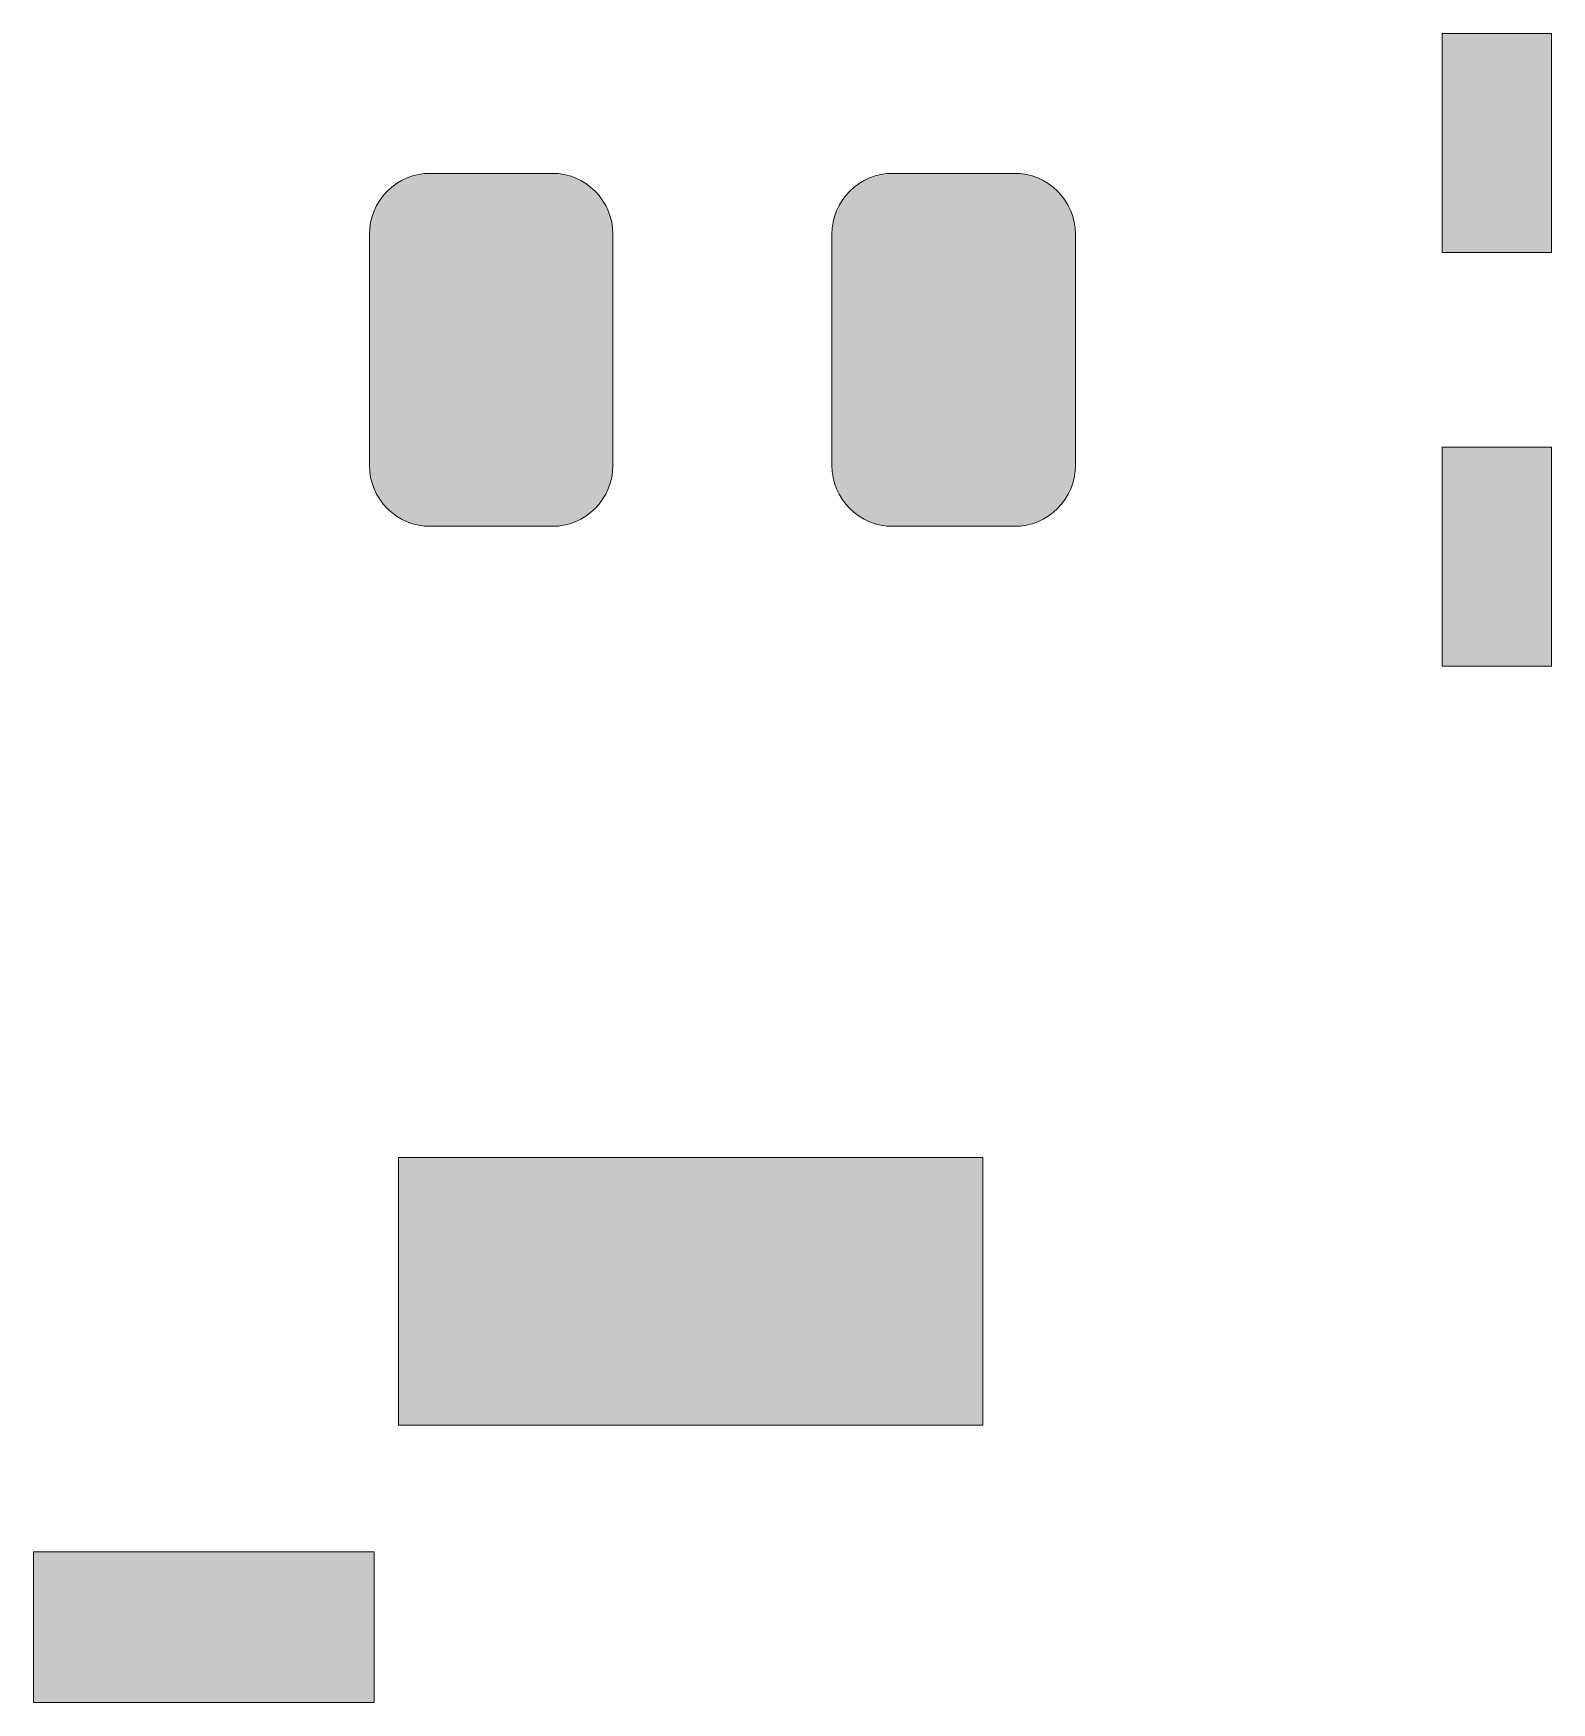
# Model space of a CAD drawing. Header units: millimetres. Extents: x 88.7 to 139.6, y 1.2 to 39.6.
# Drawn here: x 121.74 to 127.98, y 20.74 to 27.6 of the extents above; entities that cross this region are included whole.
import ezdxf

# ---------------------------------------------------------------- set-up
doc = ezdxf.new("R2010")
doc.units = ezdxf.units.MM
doc.header["$MEASUREMENT"] = 0
doc.layers.add('Camada 1', color=7, linetype='Continuous')

msp = doc.modelspace()

# ---------------------------------------------------------------- hatches: boundary and pattern name
at = {"layer": 'Camada 1', "true_color": 0x008400}
h = msp.add_hatch(color=96, dxfattribs=at)
edge = h.paths.add_edge_path()
edge.add_spline(control_points=[(127.9757, 27.5979), (127.9757, 27.5979), (127.9757, 26.6979), (127.9757, 26.6979), (127.9757, 26.6979), (127.5259, 26.6979), (127.5259, 26.6979), (127.5259, 26.6979), (127.5259, 27.5979), (127.5259, 27.5979), (127.5259, 27.5979), (127.9757, 27.5979), (127.9757, 27.5979)], knot_values=[0, 0, 0, 0, 0.25, 0.25, 0.25, 0.5, 0.5, 0.5, 0.75, 0.75, 0.75, 1, 1, 1, 1], degree=3, periodic=1)
h = msp.add_hatch(color=96, dxfattribs=at)
edge = h.paths.add_edge_path()
edge.add_spline(control_points=[(123.8939, 27.0217), (123.8939, 27.0217), (123.918, 27.0181), (123.918, 27.0181), (123.918, 27.0181), (123.9419, 27.0121), (123.9419, 27.0121), (123.9419, 27.0121), (123.965, 27.0039), (123.965, 27.0039), (123.965, 27.0039), (123.9871, 26.9934), (123.9871, 26.9934), (123.9871, 26.9934), (124.0082, 26.9808), (124.0082, 26.9808), (124.0082, 26.9808), (124.0278, 26.9661), (124.0278, 26.9661), (124.0278, 26.9661), (124.0461, 26.9497), (124.0461, 26.9497), (124.0461, 26.9497), (124.0626, 26.9315), (124.0626, 26.9315), (124.0626, 26.9315), (124.077, 26.9118), (124.077, 26.9118), (124.077, 26.9118), (124.0897, 26.8908), (124.0897, 26.8908), (124.0897, 26.8908), (124.1002, 26.8686), (124.1002, 26.8686), (124.1002, 26.8686), (124.1085, 26.8455), (124.1085, 26.8455), (124.1085, 26.8455), (124.1144, 26.8217), (124.1144, 26.8217), (124.1144, 26.8217), (124.1182, 26.7974), (124.1182, 26.7974), (124.1182, 26.7974), (124.1192, 26.7729), (124.1192, 26.7729), (124.1192, 26.7729), (124.1192, 25.8229), (124.1192, 25.8229), (124.1192, 25.8229), (124.1182, 25.7984), (124.1182, 25.7984), (124.1182, 25.7984), (124.1144, 25.7741), (124.1144, 25.7741), (124.1144, 25.7741), (124.1085, 25.7503), (124.1085, 25.7503), (124.1085, 25.7503), (124.1002, 25.7272), (124.1002, 25.7272), (124.1002, 25.7272), (124.0897, 25.705), (124.0897, 25.705), (124.0897, 25.705), (124.077, 25.684), (124.077, 25.684), (124.077, 25.684), (124.0626, 25.6643), (124.0626, 25.6643), (124.0626, 25.6643), (124.0461, 25.6461), (124.0461, 25.6461), (124.0461, 25.6461), (124.0278, 25.6297), (124.0278, 25.6297), (124.0278, 25.6297), (124.0082, 25.615), (124.0082, 25.615), (124.0082, 25.615), (123.9871, 25.6024), (123.9871, 25.6024), (123.9871, 25.6024), (123.965, 25.5919), (123.965, 25.5919), (123.965, 25.5919), (123.9419, 25.5837), (123.9419, 25.5837), (123.9419, 25.5837), (123.918, 25.5777), (123.918, 25.5777), (123.918, 25.5777), (123.8939, 25.5741), (123.8939, 25.5741), (123.8939, 25.5741), (123.8693, 25.5729), (123.8693, 25.5729), (123.8693, 25.5729), (123.3694, 25.5729), (123.3694, 25.5729), (123.3694, 25.5729), (123.3448, 25.5741), (123.3448, 25.5741), (123.3448, 25.5741), (123.3206, 25.5777), (123.3206, 25.5777), (123.3206, 25.5777), (123.2968, 25.5837), (123.2968, 25.5837), (123.2968, 25.5837), (123.2736, 25.5919), (123.2736, 25.5919), (123.2736, 25.5919), (123.2515, 25.6024), (123.2515, 25.6024), (123.2515, 25.6024), (123.2305, 25.615), (123.2305, 25.615), (123.2305, 25.615), (123.2107, 25.6297), (123.2107, 25.6297), (123.2107, 25.6297), (123.1926, 25.6461), (123.1926, 25.6461), (123.1926, 25.6461), (123.1761, 25.6643), (123.1761, 25.6643), (123.1761, 25.6643), (123.1614, 25.684), (123.1614, 25.684), (123.1614, 25.684), (123.1489, 25.705), (123.1489, 25.705), (123.1489, 25.705), (123.1383, 25.7272), (123.1383, 25.7272), (123.1383, 25.7272), (123.1301, 25.7503), (123.1301, 25.7503), (123.1301, 25.7503), (123.124, 25.7741), (123.124, 25.7741), (123.124, 25.7741), (123.1205, 25.7984), (123.1205, 25.7984), (123.1205, 25.7984), (123.1192, 25.8229), (123.1192, 25.8229), (123.1192, 25.8229), (123.1192, 26.7729), (123.1192, 26.7729), (123.1192, 26.7729), (123.1205, 26.7974), (123.1205, 26.7974), (123.1205, 26.7974), (123.124, 26.8217), (123.124, 26.8217), (123.124, 26.8217), (123.1301, 26.8455), (123.1301, 26.8455), (123.1301, 26.8455), (123.1383, 26.8686), (123.1383, 26.8686), (123.1383, 26.8686), (123.1489, 26.8908), (123.1489, 26.8908), (123.1489, 26.8908), (123.1614, 26.9118), (123.1614, 26.9118), (123.1614, 26.9118), (123.1761, 26.9315), (123.1761, 26.9315), (123.1761, 26.9315), (123.1926, 26.9497), (123.1926, 26.9497), (123.1926, 26.9497), (123.2107, 26.9661), (123.2107, 26.9661), (123.2107, 26.9661), (123.2305, 26.9808), (123.2305, 26.9808), (123.2305, 26.9808), (123.2515, 26.9934), (123.2515, 26.9934), (123.2515, 26.9934), (123.2736, 27.0039), (123.2736, 27.0039), (123.2736, 27.0039), (123.2968, 27.0121), (123.2968, 27.0121), (123.2968, 27.0121), (123.3206, 27.0181), (123.3206, 27.0181), (123.3206, 27.0181), (123.3448, 27.0217), (123.3448, 27.0217), (123.3448, 27.0217), (123.3694, 27.0229), (123.3694, 27.0229), (123.3694, 27.0229), (123.8693, 27.0229), (123.8693, 27.0229), (123.8693, 27.0229), (123.8939, 27.0217), (123.8939, 27.0217)], knot_values=[0, 0, 0, 0, 0.014706, 0.014706, 0.014706, 0.029412, 0.029412, 0.029412, 0.044118, 0.044118, 0.044118, 0.058824, 0.058824, 0.058824, 0.073529, 0.073529, 0.073529, 0.088235, 0.088235, 0.088235, 0.102941, 0.102941, 0.102941, 0.117647, 0.117647, 0.117647, 0.132353, 0.132353, 0.132353, 0.147059, 0.147059, 0.147059, 0.161765, 0.161765, 0.161765, 0.176471, 0.176471, 0.176471, 0.191176, 0.191176, 0.191176, 0.205882, 0.205882, 0.205882, 0.220588, 0.220588, 0.220588, 0.235294, 0.235294, 0.235294, 0.25, 0.25, 0.25, 0.264706, 0.264706, 0.264706, 0.279412, 0.279412, 0.279412, 0.294118, 0.294118, 0.294118, 0.308824, 0.308824, 0.308824, 0.323529, 0.323529, 0.323529, 0.338235, 0.338235, 0.338235, 0.352941, 0.352941, 0.352941, 0.367647, 0.367647, 0.367647, 0.382353, 0.382353, 0.382353, 0.397059, 0.397059, 0.397059, 0.411765, 0.411765, 0.411765, 0.426471, 0.426471, 0.426471, 0.441176, 0.441176, 0.441176, 0.455882, 0.455882, 0.455882, 0.470588, 0.470588, 0.470588, 0.485294, 0.485294, 0.485294, 0.5, 0.5, 0.5, 0.514706, 0.514706, 0.514706, 0.529412, 0.529412, 0.529412, 0.544118, 0.544118, 0.544118, 0.558824, 0.558824, 0.558824, 0.573529, 0.573529, 0.573529, 0.588235, 0.588235, 0.588235, 0.602941, 0.602941, 0.602941, 0.617647, 0.617647, 0.617647, 0.632353, 0.632353, 0.632353, 0.647059, 0.647059, 0.647059, 0.661765, 0.661765, 0.661765, 0.676471, 0.676471, 0.676471, 0.691176, 0.691176, 0.691176, 0.705882, 0.705882, 0.705882, 0.720588, 0.720588, 0.720588, 0.735294, 0.735294, 0.735294, 0.75, 0.75, 0.75, 0.764706, 0.764706, 0.764706, 0.779412, 0.779412, 0.779412, 0.794118, 0.794118, 0.794118, 0.808824, 0.808824, 0.808824, 0.823529, 0.823529, 0.823529, 0.838235, 0.838235, 0.838235, 0.852941, 0.852941, 0.852941, 0.867647, 0.867647, 0.867647, 0.882353, 0.882353, 0.882353, 0.897059, 0.897059, 0.897059, 0.911765, 0.911765, 0.911765, 0.926471, 0.926471, 0.926471, 0.941176, 0.941176, 0.941176, 0.955882, 0.955882, 0.955882, 0.970588, 0.970588, 0.970588, 0.985294, 0.985294, 0.985294, 1, 1, 1, 1], degree=3, periodic=1)
h = msp.add_hatch(color=96, dxfattribs=at)
edge = h.paths.add_edge_path()
edge.add_spline(control_points=[(125.7938, 27.0217), (125.7938, 27.0217), (125.818, 27.0181), (125.818, 27.0181), (125.818, 27.0181), (125.8418, 27.0121), (125.8418, 27.0121), (125.8418, 27.0121), (125.865, 27.0039), (125.865, 27.0039), (125.865, 27.0039), (125.8871, 26.9934), (125.8871, 26.9934), (125.8871, 26.9934), (125.9081, 26.9808), (125.9081, 26.9808), (125.9081, 26.9808), (125.9279, 26.9661), (125.9279, 26.9661), (125.9279, 26.9661), (125.946, 26.9497), (125.946, 26.9497), (125.946, 26.9497), (125.9625, 26.9315), (125.9625, 26.9315), (125.9625, 26.9315), (125.9772, 26.9118), (125.9772, 26.9118), (125.9772, 26.9118), (125.9897, 26.8908), (125.9897, 26.8908), (125.9897, 26.8908), (126.0003, 26.8686), (126.0003, 26.8686), (126.0003, 26.8686), (126.0085, 26.8455), (126.0085, 26.8455), (126.0085, 26.8455), (126.0146, 26.8217), (126.0146, 26.8217), (126.0146, 26.8217), (126.0181, 26.7974), (126.0181, 26.7974), (126.0181, 26.7974), (126.0194, 26.7729), (126.0194, 26.7729), (126.0194, 26.7729), (126.0194, 25.8229), (126.0194, 25.8229), (126.0194, 25.8229), (126.0181, 25.7984), (126.0181, 25.7984), (126.0181, 25.7984), (126.0146, 25.7741), (126.0146, 25.7741), (126.0146, 25.7741), (126.0085, 25.7503), (126.0085, 25.7503), (126.0085, 25.7503), (126.0003, 25.7272), (126.0003, 25.7272), (126.0003, 25.7272), (125.9897, 25.705), (125.9897, 25.705), (125.9897, 25.705), (125.9772, 25.684), (125.9772, 25.684), (125.9772, 25.684), (125.9625, 25.6643), (125.9625, 25.6643), (125.9625, 25.6643), (125.946, 25.6461), (125.946, 25.6461), (125.946, 25.6461), (125.9279, 25.6297), (125.9279, 25.6297), (125.9279, 25.6297), (125.9081, 25.615), (125.9081, 25.615), (125.9081, 25.615), (125.8871, 25.6024), (125.8871, 25.6024), (125.8871, 25.6024), (125.865, 25.5919), (125.865, 25.5919), (125.865, 25.5919), (125.8418, 25.5837), (125.8418, 25.5837), (125.8418, 25.5837), (125.818, 25.5777), (125.818, 25.5777), (125.818, 25.5777), (125.7938, 25.5741), (125.7938, 25.5741), (125.7938, 25.5741), (125.7692, 25.5729), (125.7692, 25.5729), (125.7692, 25.5729), (125.2693, 25.5729), (125.2693, 25.5729), (125.2693, 25.5729), (125.2447, 25.5741), (125.2447, 25.5741), (125.2447, 25.5741), (125.2206, 25.5777), (125.2206, 25.5777), (125.2206, 25.5777), (125.1967, 25.5837), (125.1967, 25.5837), (125.1967, 25.5837), (125.1736, 25.5919), (125.1736, 25.5919), (125.1736, 25.5919), (125.1515, 25.6024), (125.1515, 25.6024), (125.1515, 25.6024), (125.1304, 25.615), (125.1304, 25.615), (125.1304, 25.615), (125.1108, 25.6297), (125.1108, 25.6297), (125.1108, 25.6297), (125.0925, 25.6461), (125.0925, 25.6461), (125.0925, 25.6461), (125.076, 25.6643), (125.076, 25.6643), (125.076, 25.6643), (125.0616, 25.684), (125.0616, 25.684), (125.0616, 25.684), (125.0489, 25.705), (125.0489, 25.705), (125.0489, 25.705), (125.0384, 25.7272), (125.0384, 25.7272), (125.0384, 25.7272), (125.0301, 25.7503), (125.0301, 25.7503), (125.0301, 25.7503), (125.0242, 25.7741), (125.0242, 25.7741), (125.0242, 25.7741), (125.0204, 25.7984), (125.0204, 25.7984), (125.0204, 25.7984), (125.0194, 25.8229), (125.0194, 25.8229), (125.0194, 25.8229), (125.0194, 26.7729), (125.0194, 26.7729), (125.0194, 26.7729), (125.0204, 26.7974), (125.0204, 26.7974), (125.0204, 26.7974), (125.0242, 26.8217), (125.0242, 26.8217), (125.0242, 26.8217), (125.0301, 26.8455), (125.0301, 26.8455), (125.0301, 26.8455), (125.0384, 26.8686), (125.0384, 26.8686), (125.0384, 26.8686), (125.0489, 26.8908), (125.0489, 26.8908), (125.0489, 26.8908), (125.0616, 26.9118), (125.0616, 26.9118), (125.0616, 26.9118), (125.076, 26.9315), (125.076, 26.9315), (125.076, 26.9315), (125.0925, 26.9497), (125.0925, 26.9497), (125.0925, 26.9497), (125.1108, 26.9661), (125.1108, 26.9661), (125.1108, 26.9661), (125.1304, 26.9808), (125.1304, 26.9808), (125.1304, 26.9808), (125.1515, 26.9934), (125.1515, 26.9934), (125.1515, 26.9934), (125.1736, 27.0039), (125.1736, 27.0039), (125.1736, 27.0039), (125.1967, 27.0121), (125.1967, 27.0121), (125.1967, 27.0121), (125.2206, 27.0181), (125.2206, 27.0181), (125.2206, 27.0181), (125.2447, 27.0217), (125.2447, 27.0217), (125.2447, 27.0217), (125.2693, 27.0229), (125.2693, 27.0229), (125.2693, 27.0229), (125.7692, 27.0229), (125.7692, 27.0229), (125.7692, 27.0229), (125.7938, 27.0217), (125.7938, 27.0217)], knot_values=[0, 0, 0, 0, 0.014706, 0.014706, 0.014706, 0.029412, 0.029412, 0.029412, 0.044118, 0.044118, 0.044118, 0.058824, 0.058824, 0.058824, 0.073529, 0.073529, 0.073529, 0.088235, 0.088235, 0.088235, 0.102941, 0.102941, 0.102941, 0.117647, 0.117647, 0.117647, 0.132353, 0.132353, 0.132353, 0.147059, 0.147059, 0.147059, 0.161765, 0.161765, 0.161765, 0.176471, 0.176471, 0.176471, 0.191176, 0.191176, 0.191176, 0.205882, 0.205882, 0.205882, 0.220588, 0.220588, 0.220588, 0.235294, 0.235294, 0.235294, 0.25, 0.25, 0.25, 0.264706, 0.264706, 0.264706, 0.279412, 0.279412, 0.279412, 0.294118, 0.294118, 0.294118, 0.308824, 0.308824, 0.308824, 0.323529, 0.323529, 0.323529, 0.338235, 0.338235, 0.338235, 0.352941, 0.352941, 0.352941, 0.367647, 0.367647, 0.367647, 0.382353, 0.382353, 0.382353, 0.397059, 0.397059, 0.397059, 0.411765, 0.411765, 0.411765, 0.426471, 0.426471, 0.426471, 0.441176, 0.441176, 0.441176, 0.455882, 0.455882, 0.455882, 0.470588, 0.470588, 0.470588, 0.485294, 0.485294, 0.485294, 0.5, 0.5, 0.5, 0.514706, 0.514706, 0.514706, 0.529412, 0.529412, 0.529412, 0.544118, 0.544118, 0.544118, 0.558824, 0.558824, 0.558824, 0.573529, 0.573529, 0.573529, 0.588235, 0.588235, 0.588235, 0.602941, 0.602941, 0.602941, 0.617647, 0.617647, 0.617647, 0.632353, 0.632353, 0.632353, 0.647059, 0.647059, 0.647059, 0.661765, 0.661765, 0.661765, 0.676471, 0.676471, 0.676471, 0.691176, 0.691176, 0.691176, 0.705882, 0.705882, 0.705882, 0.720588, 0.720588, 0.720588, 0.735294, 0.735294, 0.735294, 0.75, 0.75, 0.75, 0.764706, 0.764706, 0.764706, 0.779412, 0.779412, 0.779412, 0.794118, 0.794118, 0.794118, 0.808824, 0.808824, 0.808824, 0.823529, 0.823529, 0.823529, 0.838235, 0.838235, 0.838235, 0.852941, 0.852941, 0.852941, 0.867647, 0.867647, 0.867647, 0.882353, 0.882353, 0.882353, 0.897059, 0.897059, 0.897059, 0.911765, 0.911765, 0.911765, 0.926471, 0.926471, 0.926471, 0.941176, 0.941176, 0.941176, 0.955882, 0.955882, 0.955882, 0.970588, 0.970588, 0.970588, 0.985294, 0.985294, 0.985294, 1, 1, 1, 1], degree=3, periodic=1)
h = msp.add_hatch(color=96, dxfattribs=at)
edge = h.paths.add_edge_path()
edge.add_spline(control_points=[(127.9757, 25.8979), (127.9757, 25.8979), (127.9757, 24.9979), (127.9757, 24.9979), (127.9757, 24.9979), (127.5259, 24.9979), (127.5259, 24.9979), (127.5259, 24.9979), (127.5259, 25.8979), (127.5259, 25.8979), (127.5259, 25.8979), (127.9757, 25.8979), (127.9757, 25.8979)], knot_values=[0, 0, 0, 0, 0.25, 0.25, 0.25, 0.5, 0.5, 0.5, 0.75, 0.75, 0.75, 1, 1, 1, 1], degree=3, periodic=1)
h = msp.add_hatch(color=96, dxfattribs=at)
edge = h.paths.add_edge_path()
edge.add_spline(control_points=[(123.2388, 22.9805), (123.2388, 22.9805), (125.6389, 22.9805), (125.6389, 22.9805), (125.6389, 22.9805), (125.6389, 21.8805), (125.6389, 21.8805), (125.6389, 21.8805), (123.2388, 21.8805), (123.2388, 21.8805), (123.2388, 21.8805), (123.2388, 22.9805), (123.2388, 22.9805)], knot_values=[0, 0, 0, 0, 0.25, 0.25, 0.25, 0.5, 0.5, 0.5, 0.75, 0.75, 0.75, 1, 1, 1, 1], degree=3, periodic=1)
h = msp.add_hatch(color=96, dxfattribs=at)
edge = h.paths.add_edge_path()
edge.add_spline(control_points=[(121.7387, 21.3605), (121.7387, 21.3605), (123.1388, 21.3605), (123.1388, 21.3605), (123.1388, 21.3605), (123.1388, 20.7405), (123.1388, 20.7405), (123.1388, 20.7405), (121.7387, 20.7405), (121.7387, 20.7405), (121.7387, 20.7405), (121.7387, 21.3605), (121.7387, 21.3605)], knot_values=[0, 0, 0, 0, 0.25, 0.25, 0.25, 0.5, 0.5, 0.5, 0.75, 0.75, 0.75, 1, 1, 1, 1], degree=3, periodic=1)

# ---------------------------------------------------------------- linework, layer by layer
at = {"layer": 'Camada 1', "color": 96, "lineweight": 0}
for points, knots in [([(127.9757, 27.5979), (127.9757, 27.5979), (127.9757, 26.6979), (127.9757, 26.6979), (127.9757, 26.6979), (127.5259, 26.6979), (127.5259, 26.6979), (127.5259, 26.6979), (127.5259, 27.5979), (127.5259, 27.5979), (127.5259, 27.5979), (127.9757, 27.5979), (127.9757, 27.5979)], [0, 0, 0, 0, 0.25, 0.25, 0.25, 0.5, 0.5, 0.5, 0.75, 0.75, 0.75, 1, 1, 1, 1]), ([(123.8939, 27.0217), (123.8939, 27.0217), (123.918, 27.0181), (123.918, 27.0181), (123.918, 27.0181), (123.9419, 27.0121), (123.9419, 27.0121), (123.9419, 27.0121), (123.965, 27.0039), (123.965, 27.0039), (123.965, 27.0039), (123.9871, 26.9934), (123.9871, 26.9934), (123.9871, 26.9934), (124.0082, 26.9808), (124.0082, 26.9808), (124.0082, 26.9808), (124.0278, 26.9661), (124.0278, 26.9661), (124.0278, 26.9661), (124.0461, 26.9497), (124.0461, 26.9497), (124.0461, 26.9497), (124.0626, 26.9315), (124.0626, 26.9315), (124.0626, 26.9315), (124.077, 26.9118), (124.077, 26.9118), (124.077, 26.9118), (124.0897, 26.8908), (124.0897, 26.8908), (124.0897, 26.8908), (124.1002, 26.8686), (124.1002, 26.8686), (124.1002, 26.8686), (124.1085, 26.8455), (124.1085, 26.8455), (124.1085, 26.8455), (124.1144, 26.8217), (124.1144, 26.8217), (124.1144, 26.8217), (124.1182, 26.7974), (124.1182, 26.7974), (124.1182, 26.7974), (124.1192, 26.7729), (124.1192, 26.7729), (124.1192, 26.7729), (124.1192, 25.8229), (124.1192, 25.8229), (124.1192, 25.8229), (124.1182, 25.7984), (124.1182, 25.7984), (124.1182, 25.7984), (124.1144, 25.7741), (124.1144, 25.7741), (124.1144, 25.7741), (124.1085, 25.7503), (124.1085, 25.7503), (124.1085, 25.7503), (124.1002, 25.7272), (124.1002, 25.7272), (124.1002, 25.7272), (124.0897, 25.705), (124.0897, 25.705), (124.0897, 25.705), (124.077, 25.684), (124.077, 25.684), (124.077, 25.684), (124.0626, 25.6643), (124.0626, 25.6643), (124.0626, 25.6643), (124.0461, 25.6461), (124.0461, 25.6461), (124.0461, 25.6461), (124.0278, 25.6297), (124.0278, 25.6297), (124.0278, 25.6297), (124.0082, 25.615), (124.0082, 25.615), (124.0082, 25.615), (123.9871, 25.6024), (123.9871, 25.6024), (123.9871, 25.6024), (123.965, 25.5919), (123.965, 25.5919), (123.965, 25.5919), (123.9419, 25.5837), (123.9419, 25.5837), (123.9419, 25.5837), (123.918, 25.5777), (123.918, 25.5777), (123.918, 25.5777), (123.8939, 25.5741), (123.8939, 25.5741), (123.8939, 25.5741), (123.8693, 25.5729), (123.8693, 25.5729), (123.8693, 25.5729), (123.3694, 25.5729), (123.3694, 25.5729), (123.3694, 25.5729), (123.3448, 25.5741), (123.3448, 25.5741), (123.3448, 25.5741), (123.3206, 25.5777), (123.3206, 25.5777), (123.3206, 25.5777), (123.2968, 25.5837), (123.2968, 25.5837), (123.2968, 25.5837), (123.2736, 25.5919), (123.2736, 25.5919), (123.2736, 25.5919), (123.2515, 25.6024), (123.2515, 25.6024), (123.2515, 25.6024), (123.2305, 25.615), (123.2305, 25.615), (123.2305, 25.615), (123.2107, 25.6297), (123.2107, 25.6297), (123.2107, 25.6297), (123.1926, 25.6461), (123.1926, 25.6461), (123.1926, 25.6461), (123.1761, 25.6643), (123.1761, 25.6643), (123.1761, 25.6643), (123.1614, 25.684), (123.1614, 25.684), (123.1614, 25.684), (123.1489, 25.705), (123.1489, 25.705), (123.1489, 25.705), (123.1383, 25.7272), (123.1383, 25.7272), (123.1383, 25.7272), (123.1301, 25.7503), (123.1301, 25.7503), (123.1301, 25.7503), (123.124, 25.7741), (123.124, 25.7741), (123.124, 25.7741), (123.1205, 25.7984), (123.1205, 25.7984), (123.1205, 25.7984), (123.1192, 25.8229), (123.1192, 25.8229), (123.1192, 25.8229), (123.1192, 26.7729), (123.1192, 26.7729), (123.1192, 26.7729), (123.1205, 26.7974), (123.1205, 26.7974), (123.1205, 26.7974), (123.124, 26.8217), (123.124, 26.8217), (123.124, 26.8217), (123.1301, 26.8455), (123.1301, 26.8455), (123.1301, 26.8455), (123.1383, 26.8686), (123.1383, 26.8686), (123.1383, 26.8686), (123.1489, 26.8908), (123.1489, 26.8908), (123.1489, 26.8908), (123.1614, 26.9118), (123.1614, 26.9118), (123.1614, 26.9118), (123.1761, 26.9315), (123.1761, 26.9315), (123.1761, 26.9315), (123.1926, 26.9497), (123.1926, 26.9497), (123.1926, 26.9497), (123.2107, 26.9661), (123.2107, 26.9661), (123.2107, 26.9661), (123.2305, 26.9808), (123.2305, 26.9808), (123.2305, 26.9808), (123.2515, 26.9934), (123.2515, 26.9934), (123.2515, 26.9934), (123.2736, 27.0039), (123.2736, 27.0039), (123.2736, 27.0039), (123.2968, 27.0121), (123.2968, 27.0121), (123.2968, 27.0121), (123.3206, 27.0181), (123.3206, 27.0181), (123.3206, 27.0181), (123.3448, 27.0217), (123.3448, 27.0217), (123.3448, 27.0217), (123.3694, 27.0229), (123.3694, 27.0229), (123.3694, 27.0229), (123.8693, 27.0229), (123.8693, 27.0229), (123.8693, 27.0229), (123.8939, 27.0217), (123.8939, 27.0217)], [0, 0, 0, 0, 0.014706, 0.014706, 0.014706, 0.029412, 0.029412, 0.029412, 0.044118, 0.044118, 0.044118, 0.058824, 0.058824, 0.058824, 0.073529, 0.073529, 0.073529, 0.088235, 0.088235, 0.088235, 0.102941, 0.102941, 0.102941, 0.117647, 0.117647, 0.117647, 0.132353, 0.132353, 0.132353, 0.147059, 0.147059, 0.147059, 0.161765, 0.161765, 0.161765, 0.176471, 0.176471, 0.176471, 0.191176, 0.191176, 0.191176, 0.205882, 0.205882, 0.205882, 0.220588, 0.220588, 0.220588, 0.235294, 0.235294, 0.235294, 0.25, 0.25, 0.25, 0.264706, 0.264706, 0.264706, 0.279412, 0.279412, 0.279412, 0.294118, 0.294118, 0.294118, 0.308824, 0.308824, 0.308824, 0.323529, 0.323529, 0.323529, 0.338235, 0.338235, 0.338235, 0.352941, 0.352941, 0.352941, 0.367647, 0.367647, 0.367647, 0.382353, 0.382353, 0.382353, 0.397059, 0.397059, 0.397059, 0.411765, 0.411765, 0.411765, 0.426471, 0.426471, 0.426471, 0.441176, 0.441176, 0.441176, 0.455882, 0.455882, 0.455882, 0.470588, 0.470588, 0.470588, 0.485294, 0.485294, 0.485294, 0.5, 0.5, 0.5, 0.514706, 0.514706, 0.514706, 0.529412, 0.529412, 0.529412, 0.544118, 0.544118, 0.544118, 0.558824, 0.558824, 0.558824, 0.573529, 0.573529, 0.573529, 0.588235, 0.588235, 0.588235, 0.602941, 0.602941, 0.602941, 0.617647, 0.617647, 0.617647, 0.632353, 0.632353, 0.632353, 0.647059, 0.647059, 0.647059, 0.661765, 0.661765, 0.661765, 0.676471, 0.676471, 0.676471, 0.691176, 0.691176, 0.691176, 0.705882, 0.705882, 0.705882, 0.720588, 0.720588, 0.720588, 0.735294, 0.735294, 0.735294, 0.75, 0.75, 0.75, 0.764706, 0.764706, 0.764706, 0.779412, 0.779412, 0.779412, 0.794118, 0.794118, 0.794118, 0.808824, 0.808824, 0.808824, 0.823529, 0.823529, 0.823529, 0.838235, 0.838235, 0.838235, 0.852941, 0.852941, 0.852941, 0.867647, 0.867647, 0.867647, 0.882353, 0.882353, 0.882353, 0.897059, 0.897059, 0.897059, 0.911765, 0.911765, 0.911765, 0.926471, 0.926471, 0.926471, 0.941176, 0.941176, 0.941176, 0.955882, 0.955882, 0.955882, 0.970588, 0.970588, 0.970588, 0.985294, 0.985294, 0.985294, 1, 1, 1, 1]), ([(125.7938, 27.0217), (125.7938, 27.0217), (125.818, 27.0181), (125.818, 27.0181), (125.818, 27.0181), (125.8418, 27.0121), (125.8418, 27.0121), (125.8418, 27.0121), (125.865, 27.0039), (125.865, 27.0039), (125.865, 27.0039), (125.8871, 26.9934), (125.8871, 26.9934), (125.8871, 26.9934), (125.9081, 26.9808), (125.9081, 26.9808), (125.9081, 26.9808), (125.9279, 26.9661), (125.9279, 26.9661), (125.9279, 26.9661), (125.946, 26.9497), (125.946, 26.9497), (125.946, 26.9497), (125.9625, 26.9315), (125.9625, 26.9315), (125.9625, 26.9315), (125.9772, 26.9118), (125.9772, 26.9118), (125.9772, 26.9118), (125.9897, 26.8908), (125.9897, 26.8908), (125.9897, 26.8908), (126.0003, 26.8686), (126.0003, 26.8686), (126.0003, 26.8686), (126.0085, 26.8455), (126.0085, 26.8455), (126.0085, 26.8455), (126.0146, 26.8217), (126.0146, 26.8217), (126.0146, 26.8217), (126.0181, 26.7974), (126.0181, 26.7974), (126.0181, 26.7974), (126.0194, 26.7729), (126.0194, 26.7729), (126.0194, 26.7729), (126.0194, 25.8229), (126.0194, 25.8229), (126.0194, 25.8229), (126.0181, 25.7984), (126.0181, 25.7984), (126.0181, 25.7984), (126.0146, 25.7741), (126.0146, 25.7741), (126.0146, 25.7741), (126.0085, 25.7503), (126.0085, 25.7503), (126.0085, 25.7503), (126.0003, 25.7272), (126.0003, 25.7272), (126.0003, 25.7272), (125.9897, 25.705), (125.9897, 25.705), (125.9897, 25.705), (125.9772, 25.684), (125.9772, 25.684), (125.9772, 25.684), (125.9625, 25.6643), (125.9625, 25.6643), (125.9625, 25.6643), (125.946, 25.6461), (125.946, 25.6461), (125.946, 25.6461), (125.9279, 25.6297), (125.9279, 25.6297), (125.9279, 25.6297), (125.9081, 25.615), (125.9081, 25.615), (125.9081, 25.615), (125.8871, 25.6024), (125.8871, 25.6024), (125.8871, 25.6024), (125.865, 25.5919), (125.865, 25.5919), (125.865, 25.5919), (125.8418, 25.5837), (125.8418, 25.5837), (125.8418, 25.5837), (125.818, 25.5777), (125.818, 25.5777), (125.818, 25.5777), (125.7938, 25.5741), (125.7938, 25.5741), (125.7938, 25.5741), (125.7692, 25.5729), (125.7692, 25.5729), (125.7692, 25.5729), (125.2693, 25.5729), (125.2693, 25.5729), (125.2693, 25.5729), (125.2447, 25.5741), (125.2447, 25.5741), (125.2447, 25.5741), (125.2206, 25.5777), (125.2206, 25.5777), (125.2206, 25.5777), (125.1967, 25.5837), (125.1967, 25.5837), (125.1967, 25.5837), (125.1736, 25.5919), (125.1736, 25.5919), (125.1736, 25.5919), (125.1515, 25.6024), (125.1515, 25.6024), (125.1515, 25.6024), (125.1304, 25.615), (125.1304, 25.615), (125.1304, 25.615), (125.1108, 25.6297), (125.1108, 25.6297), (125.1108, 25.6297), (125.0925, 25.6461), (125.0925, 25.6461), (125.0925, 25.6461), (125.076, 25.6643), (125.076, 25.6643), (125.076, 25.6643), (125.0616, 25.684), (125.0616, 25.684), (125.0616, 25.684), (125.0489, 25.705), (125.0489, 25.705), (125.0489, 25.705), (125.0384, 25.7272), (125.0384, 25.7272), (125.0384, 25.7272), (125.0301, 25.7503), (125.0301, 25.7503), (125.0301, 25.7503), (125.0242, 25.7741), (125.0242, 25.7741), (125.0242, 25.7741), (125.0204, 25.7984), (125.0204, 25.7984), (125.0204, 25.7984), (125.0194, 25.8229), (125.0194, 25.8229), (125.0194, 25.8229), (125.0194, 26.7729), (125.0194, 26.7729), (125.0194, 26.7729), (125.0204, 26.7974), (125.0204, 26.7974), (125.0204, 26.7974), (125.0242, 26.8217), (125.0242, 26.8217), (125.0242, 26.8217), (125.0301, 26.8455), (125.0301, 26.8455), (125.0301, 26.8455), (125.0384, 26.8686), (125.0384, 26.8686), (125.0384, 26.8686), (125.0489, 26.8908), (125.0489, 26.8908), (125.0489, 26.8908), (125.0616, 26.9118), (125.0616, 26.9118), (125.0616, 26.9118), (125.076, 26.9315), (125.076, 26.9315), (125.076, 26.9315), (125.0925, 26.9497), (125.0925, 26.9497), (125.0925, 26.9497), (125.1108, 26.9661), (125.1108, 26.9661), (125.1108, 26.9661), (125.1304, 26.9808), (125.1304, 26.9808), (125.1304, 26.9808), (125.1515, 26.9934), (125.1515, 26.9934), (125.1515, 26.9934), (125.1736, 27.0039), (125.1736, 27.0039), (125.1736, 27.0039), (125.1967, 27.0121), (125.1967, 27.0121), (125.1967, 27.0121), (125.2206, 27.0181), (125.2206, 27.0181), (125.2206, 27.0181), (125.2447, 27.0217), (125.2447, 27.0217), (125.2447, 27.0217), (125.2693, 27.0229), (125.2693, 27.0229), (125.2693, 27.0229), (125.7692, 27.0229), (125.7692, 27.0229), (125.7692, 27.0229), (125.7938, 27.0217), (125.7938, 27.0217)], [0, 0, 0, 0, 0.014706, 0.014706, 0.014706, 0.029412, 0.029412, 0.029412, 0.044118, 0.044118, 0.044118, 0.058824, 0.058824, 0.058824, 0.073529, 0.073529, 0.073529, 0.088235, 0.088235, 0.088235, 0.102941, 0.102941, 0.102941, 0.117647, 0.117647, 0.117647, 0.132353, 0.132353, 0.132353, 0.147059, 0.147059, 0.147059, 0.161765, 0.161765, 0.161765, 0.176471, 0.176471, 0.176471, 0.191176, 0.191176, 0.191176, 0.205882, 0.205882, 0.205882, 0.220588, 0.220588, 0.220588, 0.235294, 0.235294, 0.235294, 0.25, 0.25, 0.25, 0.264706, 0.264706, 0.264706, 0.279412, 0.279412, 0.279412, 0.294118, 0.294118, 0.294118, 0.308824, 0.308824, 0.308824, 0.323529, 0.323529, 0.323529, 0.338235, 0.338235, 0.338235, 0.352941, 0.352941, 0.352941, 0.367647, 0.367647, 0.367647, 0.382353, 0.382353, 0.382353, 0.397059, 0.397059, 0.397059, 0.411765, 0.411765, 0.411765, 0.426471, 0.426471, 0.426471, 0.441176, 0.441176, 0.441176, 0.455882, 0.455882, 0.455882, 0.470588, 0.470588, 0.470588, 0.485294, 0.485294, 0.485294, 0.5, 0.5, 0.5, 0.514706, 0.514706, 0.514706, 0.529412, 0.529412, 0.529412, 0.544118, 0.544118, 0.544118, 0.558824, 0.558824, 0.558824, 0.573529, 0.573529, 0.573529, 0.588235, 0.588235, 0.588235, 0.602941, 0.602941, 0.602941, 0.617647, 0.617647, 0.617647, 0.632353, 0.632353, 0.632353, 0.647059, 0.647059, 0.647059, 0.661765, 0.661765, 0.661765, 0.676471, 0.676471, 0.676471, 0.691176, 0.691176, 0.691176, 0.705882, 0.705882, 0.705882, 0.720588, 0.720588, 0.720588, 0.735294, 0.735294, 0.735294, 0.75, 0.75, 0.75, 0.764706, 0.764706, 0.764706, 0.779412, 0.779412, 0.779412, 0.794118, 0.794118, 0.794118, 0.808824, 0.808824, 0.808824, 0.823529, 0.823529, 0.823529, 0.838235, 0.838235, 0.838235, 0.852941, 0.852941, 0.852941, 0.867647, 0.867647, 0.867647, 0.882353, 0.882353, 0.882353, 0.897059, 0.897059, 0.897059, 0.911765, 0.911765, 0.911765, 0.926471, 0.926471, 0.926471, 0.941176, 0.941176, 0.941176, 0.955882, 0.955882, 0.955882, 0.970588, 0.970588, 0.970588, 0.985294, 0.985294, 0.985294, 1, 1, 1, 1]), ([(127.9757, 25.8979), (127.9757, 25.8979), (127.9757, 24.9979), (127.9757, 24.9979), (127.9757, 24.9979), (127.5259, 24.9979), (127.5259, 24.9979), (127.5259, 24.9979), (127.5259, 25.8979), (127.5259, 25.8979), (127.5259, 25.8979), (127.9757, 25.8979), (127.9757, 25.8979)], [0, 0, 0, 0, 0.25, 0.25, 0.25, 0.5, 0.5, 0.5, 0.75, 0.75, 0.75, 1, 1, 1, 1]), ([(123.2388, 22.9805), (123.2388, 22.9805), (125.6389, 22.9805), (125.6389, 22.9805), (125.6389, 22.9805), (125.6389, 21.8805), (125.6389, 21.8805), (125.6389, 21.8805), (123.2388, 21.8805), (123.2388, 21.8805), (123.2388, 21.8805), (123.2388, 22.9805), (123.2388, 22.9805)], [0, 0, 0, 0, 0.25, 0.25, 0.25, 0.5, 0.5, 0.5, 0.75, 0.75, 0.75, 1, 1, 1, 1]), ([(121.7387, 21.3605), (121.7387, 21.3605), (123.1388, 21.3605), (123.1388, 21.3605), (123.1388, 21.3605), (123.1388, 20.7405), (123.1388, 20.7405), (123.1388, 20.7405), (121.7387, 20.7405), (121.7387, 20.7405), (121.7387, 20.7405), (121.7387, 21.3605), (121.7387, 21.3605)], [0, 0, 0, 0, 0.25, 0.25, 0.25, 0.5, 0.5, 0.5, 0.75, 0.75, 0.75, 1, 1, 1, 1])]:
    msp.add_open_spline(points, degree=3, knots=knots, dxfattribs=at)

doc.saveas('drawing.dxf')
